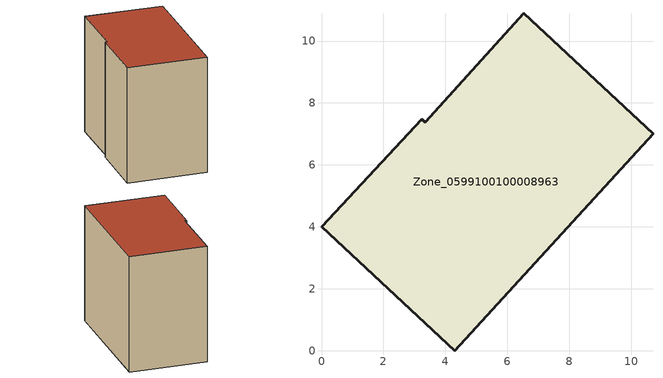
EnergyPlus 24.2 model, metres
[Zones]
Zone_0599100100008963
 floor ground (C_G): 3.35,7.38 6.54,10.89 10.71,7.01 4.3,0 0,4 3.24,7.48 z0
 wall outside (C_F): 0,4 4.3,0 10.71,7.01 6.54,10.89 3.35,7.38 3.24,7.48 0,4 z0:8.74
 roof outside (C_R): 6.54,10.89 3.35,7.38 3.24,7.48 0,4 4.3,0 10.71,7.01 z8.74
[BUILDING]
Pand.0599100100008963: North Axis=0; Terrain=City; Loads Convergence Tolerance Value=0.04; Temperature Convergence Tolerance Value=0.4; Solar Distribution=FullExterior; Maximum Number of Warmup Days=25; Minimum Number of Warmup Days=1
[Site:Location]
Rotterdam.The.Hague.AP_ZH_NLD Design_Conditions: Latitude=51.96; Longitude=4.45; Time Zone=1; Elevation=-4.5
[SITE:GROUNDTEMPERATURE:BUILDINGSURFACE]
18, 18, 18, 18, 18, 18, 18, 18, 18, 18, 18, 18
[MATERIAL] Thermal Absorptance=0.9; Solar Absorptance=0.7; Visible Absorptance=0.7
Name | Roughness | Thickness | Conductivity | Density | Specific Heat
G.TI.2006-2014 | MediumSmooth | 0.15 | 0.06 | 540 | 1210
F.TI.2006-2014 | Rough | 0.3 | 0.12 | 1920 | 840
R.TI.2006-2014 | MediumRough | 0.2 | 0.08 | 1500 | 1000
[CONSTRUCTION]
C_G: G.TI.2006-2014
C_F: F.TI.2006-2014
C_R: R.TI.2006-2014
[ZONE]
Zone_0599100100008963: Type=1; Multiplier=1; Ceiling Height=Autocalculate; Volume=Autocalculate; Floor Area=autocalculate; Part of Total Floor Area=Yes
[ZONEINFILTRATION:DESIGNFLOWRATE]
Infil_Zone_0599100100008963: Zone or ZoneList or Space or SpaceList=Zone_0599100100008963; Schedule=AlwaysOn; Design Flow Rate Calculation Method=Flow/Area; Flow Rate per Floor Area=0.0015; Constant Term Coefficient=1; Temperature Term Coefficient=0; Velocity Term Coefficient=0; Velocity Squared Term Coefficient=0
[HVACTEMPLATE:ZONE:IDEALLOADSAIRSYSTEM]
Zone_0599100100008963: Maximum Heating Supply Air Temperature=50; Minimum Cooling Supply Air Temperature=13; Maximum Heating Supply Air Humidity Ratio=0.0156; Minimum Cooling Supply Air Humidity Ratio=0.0077; Heating Limit=NoLimit; Cooling Limit=NoLimit; Dehumidification Control Type=ConstantSensibleHeatRatio; Cooling Sensible Heat Ratio=0.7; Dehumidification Setpoint=60; Humidification Control Type=None; Humidification Setpoint=30; Outdoor Air Method=None; Outdoor Air Flow Rate per Person=0.00944; Outdoor Air Flow Rate per Zone Floor Area=0; Outdoor Air Flow Rate per Zone=0; Demand Controlled Ventilation Type=None; Outdoor Air Economizer Type=NoEconomizer; Heat Recovery Type=None; Sensible Heat Recovery Effectiveness=0.7; Latent Heat Recovery Effectiveness=0.65
[ZONECONTROL:THERMOSTAT]
ThermostatControl_Zone_0599100100008963: Zone or ZoneList=Zone_0599100100008963; Control Type Schedule=DualSetpointControlType; Control 1=Thermostat_Zone_0599100100008963; Temperature Difference Between Cutout And Setpoint=0
[THERMOSTATSETPOINT:DUALSETPOINT]
Thermostat_Zone_0599100100008963: Heating Setpoint Temperature Schedule=HeatingSetpoint_Zone_0599100100008963; Cooling Setpoint Temperature Schedule=CoolingSetpoint_Zone_0599100100008963
[SCHEDULE:COMPACT]
HeatingSetpoint_Zone_0599100100008963: Through: 12/31, For: AllDays, Until: 24:00, 21
CoolingSetpoint_Zone_0599100100008963: Through: 12/31, For: AllDays, Until: 24:00, 24
DualSetpointControlType: Through: 12/31, For: AllDays, Until: 24:00, 4
AlwaysOn: Through: 12/31, For: AllDays, Until: 24:00, 1
